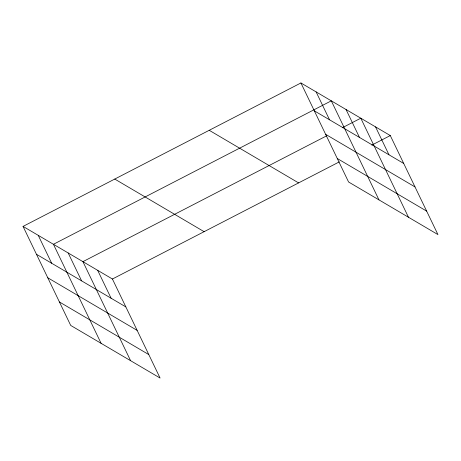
<?xml version="1.0" encoding="UTF-8"?>
<svg xmlns="http://www.w3.org/2000/svg" width="461" height="461" viewBox="0 0 461 461"><rect width="100%" height="100%" fill="white"/><g stroke="black" fill="none" stroke-linecap="round" stroke-linejoin="round"><path stroke-width="0.69" d="M23.05 226.403L112.421 279.014L160.082 378.043L70.712 325.437L23.05 226.403L300.918 82.957L390.288 135.563L437.95 234.597L348.579 181.986L300.918 82.957M326.411 135.955L82.928 261.652L130.59 360.681M342.333 127.737L360.796 118.206L408.458 217.235M112.421 279.014L339.348 161.863M371.825 145.1L390.288 135.563M314.344 110.853L403.715 163.465M325.645 134.33L415.015 186.935M337.285 158.515L426.656 211.121M209.225 130.296L298.595 182.902M114.749 179.064L204.119 231.676M36.477 254.305L125.847 306.911M47.771 277.776L137.142 330.387M59.411 301.961L148.782 354.572M375.542 126.884L388.969 154.787M346.05 109.522L359.476 137.424M378.965 199.872L331.303 100.844L53.436 244.29L101.097 343.324M316.113 91.9L329.54 119.802M97.674 270.33L111.101 298.232M68.182 252.974L81.609 280.87M38.246 235.346L51.672 263.248"/></g></svg>
